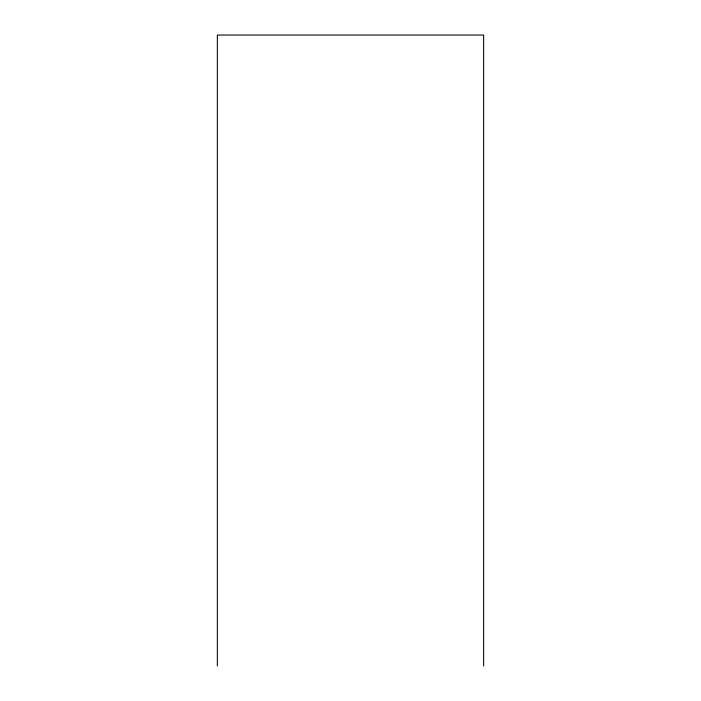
<?xml version="1.0" encoding="UTF-8"?>
<svg xmlns="http://www.w3.org/2000/svg" width="701" height="701" viewBox="0 0 701 701"><rect width="100%" height="100%" fill="white"/><g stroke="black" fill="none" stroke-linecap="round" stroke-linejoin="round"><path stroke-width="1.05" d="M483.646 665.95L483.646 35.05L217.354 35.05L217.354 665.95"/></g></svg>
